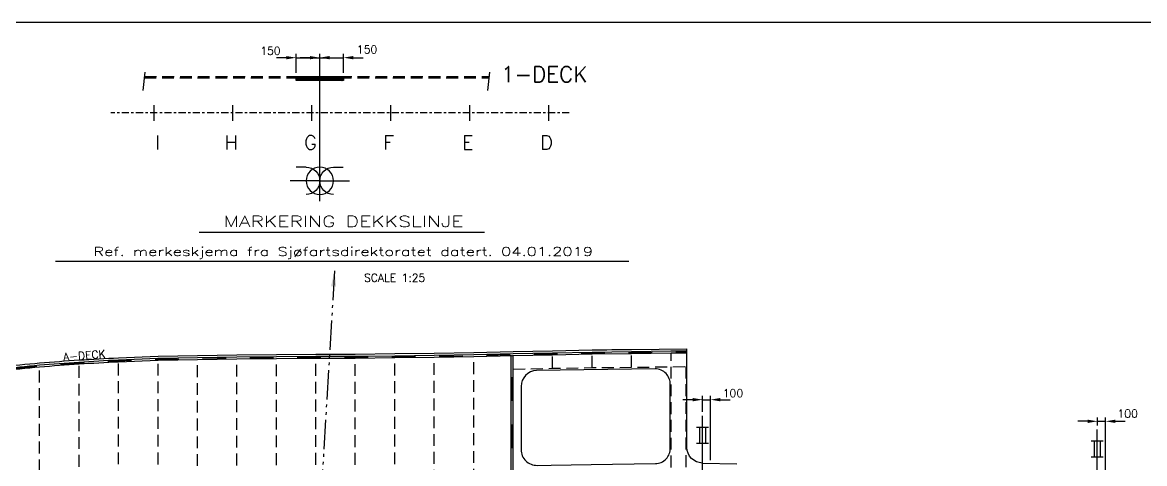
# Model space of a CAD drawing. Extents: x -333 to 85338, y -433 to 32218.
# Drawn here: x 60852 to 75070, y 23214 to 28800 of the extents above; entities that cross this region are included whole.
import ezdxf
from ezdxf.enums import TextEntityAlignment as Align

# ---------------------------------------------------------------- set-up
doc = ezdxf.new("R2010")
doc.units = 0
doc.header["$LTSCALE"] = 300
for name, pattern in [('CENTER', [0.6, 0.3, -0.1, 0.1, -0.1]), ('DASHED', [0.75, 0.5, -0.25]), ('JERNB', [2, 1, -1]), ('PHANTOM', [2.1, 1.25, -0.2, 0.125, -0.2, 0.125, -0.2])]:
    doc.linetypes.add(name, pattern=pattern)
doc.layers.get('0').update_dxf_attribs({"linetype": 'CONTINUOUS'})
doc.layers.get('Defpoints').update_dxf_attribs({"linetype": 'CONTINUOUS'})
for name, color, linetype in [('Kuttlinje', 6, 'CONTINUOUS'), ('LASTLUKE', 1, 'CONTINUOUS'), ('REV C2', 2, 'CONTINUOUS'), ('S0CE1', 1, 'CENTER'), ('S0CO1', 1, 'CONTINUOUS'), ('S0CO2', 2, 'CONTINUOUS'), ('S0CO3', 3, 'CONTINUOUS'), ('S0DA1', 1, 'DASHED'), ('S0DA2', 2, 'DASHED'), ('S0PH1', 1, 'PHANTOM'), ('S0TX2', 2, 'CONTINUOUS'), ('U0CO1', 1, 'CONTINUOUS')]:
    doc.layers.add(name, color=color, linetype=linetype)
doc.styles.add('18', font='romans', dxfattribs={"height": 180})
doc.styles.add('ROMANS', font='romans', dxfattribs={"height": 100})
doc.dimstyles.get("Standard").update_dxf_attribs({"dimscale": 50, "dimtxt": 2, "dimasz": 2.5, "dimexe": 1, "dimexo": 1, "dimgap": 1, "dimtad": 1, "dimdsep": 46, "dimtxsty": 'ROMANS', "dimcen": 0, "dimclrd": 1, "dimclre": 1, "dimclrt": 2, "dimadec": 0, "dimazin": 0, "dimtfac": 1, "dimtmove": 2, "dimatfit": 3, "dimfxl": 1, "dimtvp": 100, "dimtolj": 1, "dimarcsym": 0})

# ---------------------------------------------------------------- blocks, each defined once
blk = doc.blocks.new('ST10073')
at = {"layer": 'S0CO2'}
for p, q in [((1.49, 4), (-1.49, 4)), ((-0.79, 4), (-0.79, 0)), ((0.79, 4), (0.79, 0)), ((-1.49, 0), (1.49, 0))]:
    blk.add_line(p, q, dxfattribs=at)
blk = doc.blocks.new('A$C17D15037')
at = {"layer": 'Kuttlinje', "linetype": 'ByBlock'}
blk.add_lwpolyline([(-13750, -1390.997), (-13750, 7638.282), (-13500, 7642.662), (-13000, 7649.813), (-12500, 7654.223), (-12000, 7658.735), (-11500, 7657.596), (-11000, 7664.595), (-10500, 7670.515), (-9250.003, 7696.536), (-9250.003, 7696.536), (-9250.003, 8046.536), (-9014.829, 8051.657), (-8514.829, 8060.999, 0.004258), (-8014.829, 8067.632), (-7104.018, 8079.842), (-7099.996, 9626.291)], format="xyb", dxfattribs=at)
at = {"layer": 'S0CO1', "color": 8, "flags": 128}
for points in [[(-16000, 10246.022, -0.006897), (-15500, 10297.268, -0.005746), (-15000, 10334.576, -0.004016), (-14500, 10362.695), (-14000, 10383.902), (-13500, 10392.662), (-13000, 10399.813), (-12500, 10404.223), (-12000, 10408.734), (-11500, 10407.596), (-11000, 10414.595), (-10500, 10420.516), (-10000, 10429.69), (-9500, 10441.217), (-9000, 10451.855), (-8500, 10461.198, -0.006336), (-8000, 10467.831), (-7300, 10477.215)], [(-16002.802, 10219.858, -0.006897745), (-15502.089, 10271.176, -0.005746157), (-15001.525, 10308.528, -0.004018435), (-14501.086, 10336.67), (-14000.719, 10357.893), (-13500.382, 10366.659), (-13000.277, 10373.812), (-12500.212, 10378.222), (-12000.081, 10382.735), (-11500.141, 10381.596), (-11000.31, 10388.593), (-10500.362, 10394.513), (-10000.497, 10403.685), (-9500.532, 10415.211), (-9000.479, 10425.851), (-8500.383, 10435.195), (-8000.318, 10441.829), (-7500.318, 10448.447), (-7300, 10451.166)], [(-16000, 10196.022, -0.006897), (-15500, 10247.268, -0.005746), (-15000, 10284.576, -0.004018), (-14500, 10312.694), (-14000, 10333.902), (-13500, 10342.662), (-13000, 10349.813), (-12500, 10354.223), (-12000, 10358.734), (-11500, 10357.596), (-11000, 10364.595), (-10500, 10370.516), (-10000, 10379.69), (-9500, 10391.217), (-9000, 10401.855), (-8500, 10411.198), (-8000, 10417.831), (-7500, 10424.449), (-7300, 10427.164)], [(-7101.547, 9029.903, -0.411949374), (-7300, 9229.897), (-7300, 10227.041)]]:
    blk.add_lwpolyline(points, format="xyb", dxfattribs=at)
at = {"layer": 'S0CO1', "color": 8, "linetype": 'JERNB', "flags": 128}
blk.add_lwpolyline([(-29599.752, 6718.037, -0.048652749), (-29511.051, 7033.603, -0.098285174), (-29008.503, 7726.374, -0.061041587), (-28506.369, 8152.999, -0.045061958), (-28005.399, 8392.693, -0.124783217), (-27497.814, 8562.385, -0.090952798), (-26992.815, 8208.784, 0.072526194), (-26498.116, 8041.294, 0.057751669), (-26001.113, 8032.284, 0.027718261), (-25502.28, 8104.593, 0.009933195), (-25002.586, 8207.372, 0.005689621), (-24502.798, 8320.768), (-24002.819, 8441.087), (-23502.823, 8562.481), (-23002.815, 8683.135), (-22502.84, 8803.253), (-22002.915, 8926.724), (-21502.974, 9053.617), (-21002.969, 9182.546), (-20502.915, 9309.019), (-20002.878, 9433.025), (-19502.858, 9556.116, -0.004093004), (-19002.667, 9673.985, -0.003426933), (-18502.516, 9784.814, -0.003744), (-18002.343, 9888.271, -0.004598101), (-17502.125, 9983.512, -0.00496611), (-17001.879, 10067.914, -0.004689878), (-16501.676, 10142.709, -0.005786998), (-16001.401, 10207.94, -0.006897373), (-15501.045, 10259.222, -0.005746079), (-15000.763, 10296.552, -0.004018218), (-14500.543, 10324.682), (-14000.359, 10345.898), (-13500.191, 10354.661), (-13000.139, 10361.813), (-12500.106, 10366.222), (-12000.04, 10370.734), (-11500.07, 10369.596), (-11000.155, 10376.594), (-10500.181, 10382.514), (-10000.248, 10391.688), (-9500.266, 10403.214), (-9000.24, 10413.853), (-8500.192, 10423.197), (-8000.159, 10429.83), (-7500.159, 10436.448), (-7300, 10439.165)], format="xyb", dxfattribs=at)
at = {"layer": 'S0CO1', "color": 8}
for points in [[(-9524.001, 8018.68), (-9524.001, 10394.675)], [(-9500.001, 8018.68), (-9500.001, 10394.675)]]:
    blk.add_lwpolyline(points, dxfattribs=at)
at = {"layer": 'S0CO1', "color": 8, "linetype": 'JERNB'}
blk.add_lwpolyline([(-9512.001, 8018.68), (-9512.001, 10394.675)], dxfattribs=at)
at = {"layer": 'S0CO1', "color": 8}
blk.add_lwpolyline([(-9399.982, 9200.335, 0.420531664), (-9195.678, 9000.381), (-9019.367, 9004.177), (-8513.238, 9012.89), (-7698.151, 9021.636, 0.421912873), (-7510.004, 9221.627), (-7510.002, 10021.558, 0.427482416), (-7701.855, 10221.55), (-9204.139, 10199.921, 0.408138486), (-9399.982, 9999.964), (-9399.982, 9200.309)], format="xyb", dxfattribs=at)
at = {"layer": 'S0CO2', "color": 8}
blk.add_line((-7300, 10227.041), (-7300, 10477.215), dxfattribs=at)
at = {"layer": 'S0DA1', "color": 8}
for points in [[(-10000.004, 7680.924), (-10000.001, 10379.69)], [(-9500.001, 10218.559), (-9500.001, 10393.599)], [(-9000.001, 10229.321), (-9000.001, 10404.361)], [(-8500, 10237.943), (-8500, 10412.969)], [(-8000.002, 10242.593), (-8000.001, 10417.601)], [(-7499.995, 8074.534), (-7499.999, 10423.653)], [(-15500, 4875.886), (-15500, 10266.367)], [(-15000, 4933.519), (-15000, 10297.574)], [(-14499.999, 4964.953), (-14500, 10317.051)], [(-13999.999, 4962.887), (-14000, 10330.666)], [(-13500, 7642.662), (-13500, 10341.16)], [(-13000, 7649.813), (-13000, 10347.93)], [(-12500.001, 7654.223), (-12500, 10352.184)], [(-12000.002, 7658.735), (-12000, 10357.918)], [(-11500.003, 7657.596), (-11500.001, 10357.695)], [(-11000.004, 7664.595), (-11000.001, 10364.594)], [(-10500, 7670.515), (-10500, 10370.516)], [(-7309.995, 8077.081), (-7309.998, 10251.873)]]:
    blk.add_lwpolyline(points, dxfattribs=at)
at = {"layer": 'S0DA2', "color": 8, "flags": 128}
for points in [[(-9500.001, 10218.559), (-9496.258, 10218.639), (-8996.611, 10229.394), (-8497.683, 10237.983), (-7998.13, 10242.61), (-7497.446, 10248.671), (-7300, 10252.044)], [(-9496.258, 10218.639), (-9500.001, 10218.56)]]:
    blk.add_lwpolyline(points, dxfattribs=at)
at = {"layer": 'S0CO1', "xscale": 50, "yscale": 50, "zscale": 50}
blk.add_blockref('ST10073', (-7100.894, 9280.978), dxfattribs=at)
at = {"layer": 'S0TX2', "style": 'ROMANS'}
blk.add_text('A-DECK', height=100, rotation=4.274885, dxfattribs=at).set_placement((-15198.492, 10321.995))
blk = doc.blocks.new('*D65')
at = {"layer": 'Defpoints', "color": 0, "transparency": 16777216}
for p in [(-6995, 9731), (-7095, 9626), (-6995, 9032)]:
    blk.add_point(p, dxfattribs=at)
at = {"layer": 'REV C2', "color": 1, "lineweight": -2, "transparency": 16777216}
for p, q in [((-7220, 9731), (-7345, 9731)), ((-7095, 9676), (-7095, 9781)), ((-7095, 9731), (-6995, 9731)), ((-6995, 9082), (-6995, 9781)), ((-6870, 9731), (-6745, 9731))]:
    blk.add_line(p, q, dxfattribs=at)
at = {"layer": 'REV C2', "color": 1, "transparency": 16777216}
for points in [[(-7220, 9752), (-7220, 9710), (-7095, 9731)], [(-6870, 9752), (-6870, 9710), (-6995, 9731)]]:
    blk.add_solid(points, dxfattribs=at)
at = {"layer": 'REV C2', "color": 2, "transparency": 16777216, "insert": (-6714, 9829), "char_height": 100, "attachment_point": 5, "style": 'ROMANS'}
blk.add_mtext('\\A1;100', dxfattribs=at)
blk = doc.blocks.new('*D35')
at = {"layer": 'Defpoints', "color": 0, "transparency": 16777216}
for p in [(69570, 24023), (69470, 23817), (69570, 23208)]:
    blk.add_point(p, dxfattribs=at)
at = {"layer": 'S0CO1', "color": 1, "lineweight": -2, "transparency": 16777216}
for p, q in [((69470, 23867), (69470, 24073)), ((69570, 23258), (69570, 24073)), ((69345, 24023), (69220, 24023)), ((69470, 24023), (69570, 24023)), ((69695, 24023), (69820, 24023))]:
    blk.add_line(p, q, dxfattribs=at)
at = {"layer": 'S0CO1', "color": 1, "transparency": 16777216}
for points in [[(69345, 24044), (69345, 24002), (69470, 24023)], [(69695, 24044), (69695, 24002), (69570, 24023)]]:
    blk.add_solid(points, dxfattribs=at)
at = {"layer": 'S0CO1', "color": 2, "transparency": 16777216, "insert": (69855, 24105), "char_height": 100, "attachment_point": 5, "style": 'ROMANS'}
blk.add_mtext('\\A1;100', dxfattribs=at)
blk = doc.blocks.new('A$C16377AD9')
at = {"layer": 'S0CO1', "color": 6}
blk.add_line((41667, 29233), (333, 29233), dxfattribs=at)
blk = doc.blocks.new('A$C10F6703F')
at = {"layer": 'U0CO1'}
for p, q in [((17950, -6206), (17950, -3700)), ((17596, -5330), (17343, -5330)), ((18304, -5330), (18557, -5330)), ((17950, -5684), (17183, -5684)), ((17950, -5684), (18717, -5684))]:
    blk.add_line(p, q, dxfattribs=at)
blk.add_circle((17950, -5684), 354, dxfattribs=at)
for centre, start, end in [((17596, -5684), 270, 90), ((18304, -5684), 90, 270)]:
    blk.add_arc(centre, 354, start, end, dxfattribs=at)
blk = doc.blocks.new('*D70')
at = {"color": 1, "lineweight": -2, "transparency": 16777216}
for p, q in [((64495, 28354), (64370, 28354)), ((64620, 27456), (64620, 28404)), ((64620, 28354), (64920, 28354)), ((64920, 28164), (64920, 28404)), ((65045, 28354), (65170, 28354))]:
    blk.add_line(p, q, dxfattribs=at)
at = {"color": 1, "transparency": 16777216}
for points in [[(64495, 28375), (64495, 28333), (64620, 28354)], [(65045, 28375), (65045, 28333), (64920, 28354)]]:
    blk.add_solid(points, dxfattribs=at)
at = {"layer": 'Defpoints', "color": 0, "transparency": 16777216}
for p in [(64920, 28354), (64920, 28114), (64620, 27406)]:
    blk.add_point(p, dxfattribs=at)
at = {"color": 2, "transparency": 16777216, "insert": (65219, 28458), "char_height": 100, "attachment_point": 5, "style": 'ROMANS'}
blk.add_mtext('\\A1;150', dxfattribs=at)
blk = doc.blocks.new('*D71')
at = {"color": 1, "lineweight": -2, "transparency": 16777216}
for p, q in [((64195, 28354), (64070, 28354)), ((64320, 28164), (64320, 28404)), ((64320, 28354), (64620, 28354)), ((64620, 27456), (64620, 28404)), ((64745, 28354), (64870, 28354))]:
    blk.add_line(p, q, dxfattribs=at)
at = {"color": 1, "transparency": 16777216}
for points in [[(64195, 28375), (64195, 28333), (64320, 28354)], [(64745, 28375), (64745, 28333), (64620, 28354)]]:
    blk.add_solid(points, dxfattribs=at)
at = {"layer": 'Defpoints', "color": 0, "transparency": 16777216}
for p in [(64620, 28354), (64320, 28114), (64620, 27406)]:
    blk.add_point(p, dxfattribs=at)
at = {"color": 2, "transparency": 16777216, "insert": (63995, 28441), "char_height": 100, "attachment_point": 5, "style": 'ROMANS'}
blk.add_mtext('\\A1;150', dxfattribs=at)
blk = doc.blocks.new('A$C604A60C8')
at = {"layer": 'Kuttlinje', "linetype": 'ByBlock'}
blk.add_lwpolyline([(-13750, -838.944), (-13750, 7638.282), (-13500, 7642.662), (-13000, 7649.813), (-12500, 7654.223), (-12000, 7658.735), (-11500, 7657.596), (-11000, 7664.595), (-10500, 7670.515), (-9250.003, 7696.536), (-9250.003, 7696.536), (-9250.003, 8046.536), (-9014.829, 8051.657), (-8514.829, 8060.999, 0.004258), (-8014.829, 8067.632), (-7104.018, 8079.842), (-7099.996, 9626.291)], format="xyb", dxfattribs=at)
at = {"layer": 'S0CO1', "xscale": 50, "yscale": 50, "zscale": 50}
blk.add_blockref('ST10073', (-7100.894, 9280.978), dxfattribs=at)
at = {"layer": 'REV C2'}
dim = blk.add_linear_dim(base=(-6995.275, 9730.698), p1=(-7095.274, 9626.3), p2=(-6995.275, 9032.326), dimstyle='STANDARD', dxfattribs=at)
dim.commit()
dim.dimension.update_dxf_attribs({"geometry": '*D65', "text_midpoint": (-6714.034, 9828.838), "dimtype": 160})

msp = doc.modelspace()

# ---------------------------------------------------------------- hatches: boundary and pattern name
h = msp.add_hatch()
h.set_pattern_fill('ANSI31', color=256, scale=2)
h.set_pattern_definition([(45, (-19819.069, -27838.405), (-4.49012806, 4.49012806), [])])
h.paths.add_polyline_path([(64920.09, 28114.271), (64320.09, 28114.271), (64320.09, 28064.271), (64920.09, 28064.271)])

# ---------------------------------------------------------------- linework, layer by layer
msp.add_lwpolyline([(64320.09, 28114.271), (64920.09, 28114.271), (64920.09, 28064.271), (64320.09, 28064.271)], close=True)
at = {"layer": 'LASTLUKE', "color": 2}
for p, q in [((62520.09, 27554.535), (62520.09, 27754.535)), ((63520.09, 27554.535), (63520.09, 27754.535)), ((64520.09, 27554.535), (64520.09, 27754.535)), ((65520.09, 27554.535), (65520.09, 27754.535)), ((66520.09, 27554.535), (66520.09, 27754.535)), ((67520.09, 27554.535), (67520.09, 27754.535))]:
    msp.add_line(p, q, dxfattribs=at)
at = {"layer": 'S0CE1'}
msp.add_line((67781.125, 27654.535), (61973.59, 27654.535), dxfattribs=at)
at = {"layer": 'S0CO1'}
for p, q in [((62405.082, 28168.499), (62379.425, 27938.433)), ((66771.874, 28168.499), (66746.217, 27938.433))]:
    msp.add_line(p, q, dxfattribs=at)
at = {"layer": 'S0CO2', "flags": 128}
msp.add_lwpolyline([(69468.543, 23221.024), (69904.845, 23208.867)], dxfattribs=at)
at = {"layer": 'S0DA2'}
for p, q in [((62397.25, 28098.271), (66764.043, 28098.271)), ((62399.035, 28114.271), (66765.827, 28114.271))]:
    msp.add_line(p, q, dxfattribs=at)
at = {"layer": 'S0TX2', "color": 1}
for p, q in [((66706.473, 26140.465), (63093.068, 26140.465)), ((68537.079, 25770.981), (61272.347, 25770.981))]:
    msp.add_line(p, q, dxfattribs=at)

# ---------------------------------------------------------------- block references
at = {"layer": 'REV C2'}
for name, p in [('A$C17D15037', (76570.09, 14191.121)), ('A$C604A60C8', (81570.09, 14018.101))]:
    msp.add_blockref(name, p, dxfattribs=at)
at = {"layer": 'S0CO1'}
msp.add_blockref('A$C16377AD9', (43338.078, -433.333), dxfattribs=at)
at = {"layer": 'S0CO3', "xscale": -0.49, "yscale": 0.49, "zscale": 0.49}
msp.add_blockref('A$C10F6703F', (73415.59, 29579.674), dxfattribs=at)

# ---------------------------------------------------------------- texts
at = {"layer": 'LASTLUKE', "color": 3, "style": '18'}
for s, p in [('I', (62532.271, 27190.317)), ('H', (63412.271, 27190.317)), ('G', (64420.843, 27190.317)), ('F', (65420.843, 27190.317)), ('E', (66420.843, 27190.317)), ('D', (67412.271, 27190.317))]:
    msp.add_text(s, height=180, dxfattribs=at).set_placement(p)
at = {"layer": 'S0TX2', "color": 4, "style": 'ROMANS', "width": 1.35}
msp.add_text('MARKERING DEKKSLINJE', height=140, dxfattribs=at).set_placement((64920.497, 26280.176), align=Align.MIDDLE)
at = {"layer": 'S0TX2', "color": 2, "style": 'ROMANS', "width": 1.35}
msp.add_text('Ref. merkeskjema fra Sjøfartsdirektoratet datert. 04.01.2019', height=112, dxfattribs=at).set_placement((64917.341, 25882.751), align=Align.MIDDLE)
at = {"layer": 'S0TX2', "style": 'ROMANS'}
msp.add_text('SCALE 1:25', height=100, dxfattribs=at).set_placement((65180.994, 25516.33))
at = {"layer": 'S0TX2', "insert": (67464.077, 28143.411), "char_height": 200, "width": 3126.62231, "attachment_point": 5, "style": 'ROMANS'}
msp.add_mtext('1-DECK', dxfattribs=at)

# ---------------------------------------------------------------- dimensions: what is measured, and where the dimension line sits
for base, p1, p2, picture, middle in [((64620.09, 28353.717), (64320.09, 28114.271), (64620.09, 27405.843), '*D71', (63995.343, 28441.494)), ((64920.09, 28353.717), (64620.09, 27405.843), (64920.09, 28114.271), '*D70', (65219.474, 28458.044))]:
    dim = msp.add_linear_dim(base=base, p1=p1, p2=p2, angle=0, text='150', dimstyle='STANDARD')
    dim.commit()
    dim.dimension.update_dxf_attribs({"geometry": picture, "text_midpoint": middle, "dimtype": 160})
at = {"layer": 'S0CO1'}
dim = msp.add_linear_dim(base=(69570.088, 24023.303), p1=(69470.094, 23817.412), p2=(69570.088, 23208.148), text='100', dimstyle='STANDARD', dxfattribs=at)
dim.commit()
dim.dimension.update_dxf_attribs({"geometry": '*D35', "text_midpoint": (69854.694, 24105.061), "dimtype": 160})

# ---------------------------------------------------------------- leaders
at = {"layer": 'S0PH1'}
msp.add_leader([(64806.745, 25655.977), (64629.374, 22708.131)], dimstyle='STANDARD', override={"dimasz": 4, "dimgap": 1, "dimtad": 0}, dxfattribs=at)

doc.saveas('drawing.dxf')
